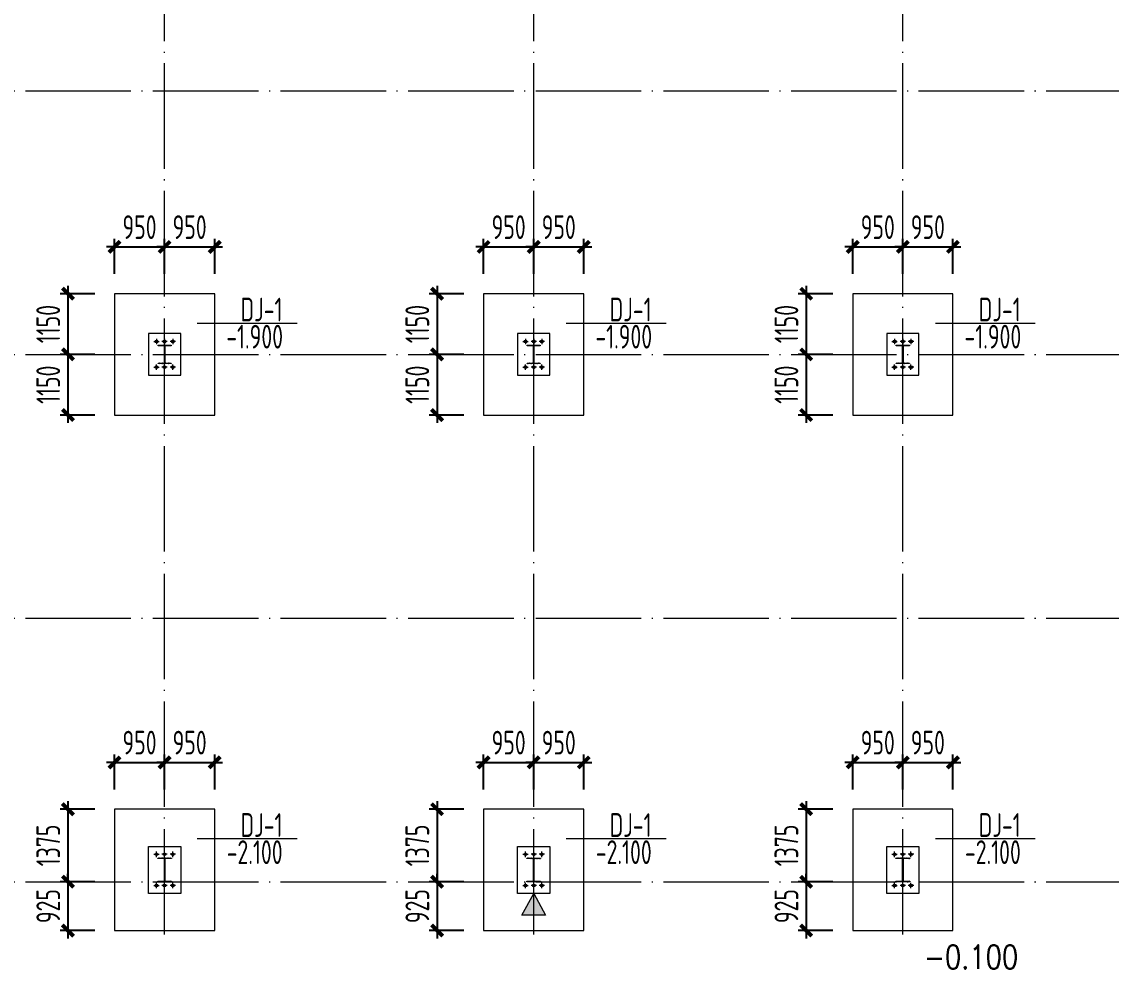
# Model space of a CAD drawing. Header units: millimetres. Extents: x 19781 to 898973, y -947928 to -267362.
# Drawn here: x 55034 to 75694, y -371174 to -353190 of the extents above; entities that cross this region are included whole.
import ezdxf
from ezdxf.enums import TextEntityAlignment as Align

# ---------------------------------------------------------------- set-up
doc = ezdxf.new("R2010")
doc.units = ezdxf.units.MM
doc.header["$LTSCALE"] = 100
doc.linetypes.add('CENTERX2', pattern=[101.599999, 63.5, -12.7, 12.7, -12.7])
doc.linetypes.add('DOTE', pattern=[2.42, 2, -0.2, 0.02, -0.2])
doc.layers.get('0').update_dxf_attribs({"lineweight": 18})
for name, color, linetype, lineweight in [('10', 7, 'Continuous', 18), ('1000', 2, 'Continuous', 18), ('11000', 4, 'Continuous', 18), ('52', 2, 'Continuous', 18), ('DIM', 3, 'Continuous', 18), ('DOTE', 1, 'DOTE', 18), ('JC', 7, 'Continuous', 18), ('PUB_DIM', 3, 'Continuous', 18), ('数字', 3, 'Continuous', 20), ('轴线', 1, 'CENTERX2', 13), ('钢柱', 4, 'Continuous', 20)]:
    doc.layers.add(name, color=color, linetype=linetype, lineweight=lineweight)
doc.styles.add('hztxt', font='txt.shx', dxfattribs={"width": 0.7, "bigfont": 'hztxt.shx'})
doc.styles.add('TSSD_REIN', font='tssdeng.shx', dxfattribs={"width": 0.7, "bigfont": 'hztxt.shx'})
doc.dimstyles.new('TSSD_100_100', dxfattribs={"dimtxt": 300, "dimasz": 100, "dimexe": 100, "dimexo": 250, "dimgap": 100, "dimtad": 1, "dimdec": 0, "dimzin": 0, "dimdsep": 46, "dimtxsty": 'TSSD_REIN', "dimblk": 'ARCHTICK', "dimcen": 0, "dimdle": 100, "dimclrt": 7, "dimadec": 0, "dimazin": 0, "dimtfac": 1, "dimtdec": 0, "dimtix": 1, "dimtmove": 2, "dimatfit": 3, "dimfxl": 1, "dimtolj": 1, "dimtzin": 0, "dimarcsym": 0})
pattern_1 = [(315, (0, 0), (7.0710678, 7.0710678), []), (315, (0, -2.5), (7.0710678, 7.0710678), [])]

# ---------------------------------------------------------------- blocks, each defined once
blk = doc.blocks.new('_ArchTick_0')
at = {"color": 0, "linetype": 'ByBlock'}
blk.add_lwpolyline([(-0.71, -0.71, 0.5, 0.5, 0), (0.71, 0.71, 0.5, 0.5, 0)], format="xyseb", dxfattribs=at)
blk = doc.blocks.new('*X1453')
at = {"layer": 'DIM', "color": 0, "lineweight": -2, "ltscale": 100, "transparency": 16777216}
for p, q in [((56417, -368122), (55760, -368122)), ((55910, -367972), (55910, -369647)), ((56417, -369497), (55760, -369497))]:
    blk.add_line(p, q, dxfattribs=at)
at = {"layer": 'DIM', "color": 0, "lineweight": -2, "ltscale": 100, "transparency": 16777216, "xscale": 150, "yscale": 150, "zscale": 150}
for p, rotation in [((55910, -368122), 90), ((55910, -369497), 270)]:
    blk.add_blockref('_ArchTick_0', p, dxfattribs=dict(at, rotation=rotation))
at = {"layer": 'DIM', "color": 7, "ltscale": 100, "transparency": 16777216, "insert": (55535, -368809), "char_height": 450, "width": 3195, "attachment_point": 5, "rotation": 90, "style": 'TSSD_REIN'}
blk.add_mtext('1375', dxfattribs=at)
blk = doc.blocks.new('_ARCHTICK')
at = {"color": 0, "linetype": 'ByBlock', "const_width": 0.5}
blk.add_lwpolyline([(-0.5, -0.5), (0.5, 0.5)], dxfattribs=at)
blk = doc.blocks.new('*X1454')
at = {"layer": 'DIM', "color": 0, "lineweight": -2, "ltscale": 100, "transparency": 16777216}
for p, q in [((56792, -367747), (56792, -367084)), ((57742, -367747), (57742, -367084)), ((56792, -367234), (56642, -367234)), ((56792, -367234), (57742, -367234)), ((57742, -367234), (57892, -367234))]:
    blk.add_line(p, q, dxfattribs=at)
at = {"layer": 'DIM', "color": 0, "lineweight": -2, "ltscale": 100, "transparency": 16777216, "xscale": 150, "yscale": 150, "zscale": 150}
blk.add_blockref('_ArchTick_0', (56792, -367234), dxfattribs=at)
at = {"layer": 'DIM', "color": 0, "lineweight": -2, "ltscale": 100, "transparency": 16777216, "xscale": 150, "yscale": 150, "zscale": 150, "rotation": 180}
blk.add_blockref('_ArchTick_0', (57742, -367234), dxfattribs=at)
at = {"layer": 'DIM', "color": 7, "ltscale": 100, "transparency": 16777216, "insert": (57267, -366859), "char_height": 450, "width": 2430, "attachment_point": 5, "style": 'TSSD_REIN'}
blk.add_mtext('950', dxfattribs=at)
blk = doc.blocks.new('*X1459')
at = {"layer": 'DIM', "color": 0, "lineweight": -2, "ltscale": 100, "transparency": 16777216}
for p, q in [((55910, -369497), (55910, -369347)), ((56417, -369497), (55760, -369497)), ((55910, -369497), (55910, -370422)), ((56417, -370422), (55760, -370422)), ((55910, -370422), (55910, -370572))]:
    blk.add_line(p, q, dxfattribs=at)
at = {"layer": 'DIM', "color": 0, "lineweight": -2, "ltscale": 100, "transparency": 16777216, "xscale": 150, "yscale": 150, "zscale": 150}
for p, rotation in [((55910, -369497), 270), ((55910, -370422), 90)]:
    blk.add_blockref('_ArchTick_0', p, dxfattribs=dict(at, rotation=rotation))
at = {"layer": 'DIM', "color": 7, "ltscale": 100, "transparency": 16777216, "insert": (55535, -369959), "char_height": 450, "width": 2430, "attachment_point": 5, "rotation": 90, "style": 'TSSD_REIN'}
blk.add_mtext('925', dxfattribs=at)
blk = doc.blocks.new('*X1460')
at = {"layer": 'DIM', "color": 0, "lineweight": -2, "ltscale": 100, "transparency": 16777216}
for p, q in [((57742, -367747), (57742, -367084)), ((58692, -367747), (58692, -367084)), ((57742, -367234), (57592, -367234)), ((57742, -367234), (58692, -367234)), ((58692, -367234), (58842, -367234))]:
    blk.add_line(p, q, dxfattribs=at)
at = {"layer": 'DIM', "color": 0, "lineweight": -2, "ltscale": 100, "transparency": 16777216, "xscale": 150, "yscale": 150, "zscale": 150}
blk.add_blockref('_ArchTick_0', (57742, -367234), dxfattribs=at)
at = {"layer": 'DIM', "color": 0, "lineweight": -2, "ltscale": 100, "transparency": 16777216, "xscale": 150, "yscale": 150, "zscale": 150, "rotation": 180}
blk.add_blockref('_ArchTick_0', (58692, -367234), dxfattribs=at)
at = {"layer": 'DIM', "color": 7, "ltscale": 100, "transparency": 16777216, "insert": (58217, -366859), "char_height": 450, "width": 2430, "attachment_point": 5, "style": 'TSSD_REIN'}
blk.add_mtext('950', dxfattribs=at)
blk = doc.blocks.new('*X1461')
at = {"layer": 'DIM', "color": 0, "lineweight": -2, "ltscale": 100, "transparency": 16777216}
for p, q in [((56792, -357972), (56792, -357309)), ((57742, -357972), (57742, -357309)), ((56792, -357459), (56642, -357459)), ((56792, -357459), (57742, -357459)), ((57742, -357459), (57892, -357459))]:
    blk.add_line(p, q, dxfattribs=at)
at = {"layer": 'DIM', "color": 0, "lineweight": -2, "ltscale": 100, "transparency": 16777216, "xscale": 150, "yscale": 150, "zscale": 150}
blk.add_blockref('_ArchTick_0', (56792, -357459), dxfattribs=at)
at = {"layer": 'DIM', "color": 0, "lineweight": -2, "ltscale": 100, "transparency": 16777216, "xscale": 150, "yscale": 150, "zscale": 150, "rotation": 180}
blk.add_blockref('_ArchTick_0', (57742, -357459), dxfattribs=at)
at = {"layer": 'DIM', "color": 7, "ltscale": 100, "transparency": 16777216, "insert": (57267, -357084), "char_height": 450, "width": 2430, "attachment_point": 5, "style": 'TSSD_REIN'}
blk.add_mtext('950', dxfattribs=at)
blk = doc.blocks.new('*X1462')
at = {"layer": 'DIM', "color": 0, "lineweight": -2, "ltscale": 100, "transparency": 16777216}
for p, q in [((55910, -359347), (55910, -360797)), ((56417, -359497), (55760, -359497)), ((56417, -360647), (55760, -360647))]:
    blk.add_line(p, q, dxfattribs=at)
at = {"layer": 'DIM', "color": 0, "lineweight": -2, "ltscale": 100, "transparency": 16777216, "xscale": 150, "yscale": 150, "zscale": 150}
for p, rotation in [((55910, -359497), 90), ((55910, -360647), 270)]:
    blk.add_blockref('_ArchTick_0', p, dxfattribs=dict(at, rotation=rotation))
at = {"layer": 'DIM', "color": 7, "ltscale": 100, "transparency": 16777216, "insert": (55535, -360072), "char_height": 450, "width": 3195, "attachment_point": 5, "rotation": 90, "style": 'TSSD_REIN'}
blk.add_mtext('1150', dxfattribs=at)
blk = doc.blocks.new('*X1463')
at = {"layer": 'DIM', "color": 0, "lineweight": -2, "ltscale": 100, "transparency": 16777216}
for p, q in [((57742, -357972), (57742, -357309)), ((58692, -357972), (58692, -357309)), ((57742, -357459), (57592, -357459)), ((57742, -357459), (58692, -357459)), ((58692, -357459), (58842, -357459))]:
    blk.add_line(p, q, dxfattribs=at)
at = {"layer": 'DIM', "color": 0, "lineweight": -2, "ltscale": 100, "transparency": 16777216, "xscale": 150, "yscale": 150, "zscale": 150}
blk.add_blockref('_ArchTick_0', (57742, -357459), dxfattribs=at)
at = {"layer": 'DIM', "color": 0, "lineweight": -2, "ltscale": 100, "transparency": 16777216, "xscale": 150, "yscale": 150, "zscale": 150, "rotation": 180}
blk.add_blockref('_ArchTick_0', (58692, -357459), dxfattribs=at)
at = {"layer": 'DIM', "color": 7, "ltscale": 100, "transparency": 16777216, "insert": (58217, -357084), "char_height": 450, "width": 2430, "attachment_point": 5, "style": 'TSSD_REIN'}
blk.add_mtext('950', dxfattribs=at)
blk = doc.blocks.new('*X1464')
at = {"layer": 'DIM', "color": 0, "lineweight": -2, "ltscale": 100, "transparency": 16777216}
for p, q in [((55910, -358197), (55910, -359647)), ((56417, -358347), (55760, -358347)), ((56417, -359497), (55760, -359497))]:
    blk.add_line(p, q, dxfattribs=at)
at = {"layer": 'DIM', "color": 0, "lineweight": -2, "ltscale": 100, "transparency": 16777216, "xscale": 150, "yscale": 150, "zscale": 150}
for p, rotation in [((55910, -358347), 90), ((55910, -359497), 270)]:
    blk.add_blockref('_ArchTick_0', p, dxfattribs=dict(at, rotation=rotation))
at = {"layer": 'DIM', "color": 7, "ltscale": 100, "transparency": 16777216, "insert": (55535, -358922), "char_height": 450, "width": 3195, "attachment_point": 5, "rotation": 90, "style": 'TSSD_REIN'}
blk.add_mtext('1150', dxfattribs=at)
blk = doc.blocks.new('*X1473')
at = {"layer": 'DIM', "color": 0, "lineweight": -2, "ltscale": 100, "transparency": 16777216}
for p, q in [((63417, -368122), (62760, -368122)), ((62910, -367972), (62910, -369647)), ((63417, -369497), (62760, -369497))]:
    blk.add_line(p, q, dxfattribs=at)
at = {"layer": 'DIM', "color": 0, "lineweight": -2, "ltscale": 100, "transparency": 16777216, "xscale": 150, "yscale": 150, "zscale": 150}
for p, rotation in [((62910, -368122), 90), ((62910, -369497), 270)]:
    blk.add_blockref('_ArchTick_0', p, dxfattribs=dict(at, rotation=rotation))
at = {"layer": 'DIM', "color": 7, "ltscale": 100, "transparency": 16777216, "insert": (62535, -368809), "char_height": 450, "width": 3195, "attachment_point": 5, "rotation": 90, "style": 'TSSD_REIN'}
blk.add_mtext('1375', dxfattribs=at)
blk = doc.blocks.new('*X1474')
at = {"layer": 'DIM', "color": 0, "lineweight": -2, "ltscale": 100, "transparency": 16777216}
for p, q in [((63792, -367747), (63792, -367084)), ((64742, -367747), (64742, -367084)), ((63792, -367234), (63642, -367234)), ((63792, -367234), (64742, -367234)), ((64742, -367234), (64892, -367234))]:
    blk.add_line(p, q, dxfattribs=at)
at = {"layer": 'DIM', "color": 0, "lineweight": -2, "ltscale": 100, "transparency": 16777216, "xscale": 150, "yscale": 150, "zscale": 150}
blk.add_blockref('_ArchTick_0', (63792, -367234), dxfattribs=at)
at = {"layer": 'DIM', "color": 0, "lineweight": -2, "ltscale": 100, "transparency": 16777216, "xscale": 150, "yscale": 150, "zscale": 150, "rotation": 180}
blk.add_blockref('_ArchTick_0', (64742, -367234), dxfattribs=at)
at = {"layer": 'DIM', "color": 7, "ltscale": 100, "transparency": 16777216, "insert": (64267, -366859), "char_height": 450, "width": 2430, "attachment_point": 5, "style": 'TSSD_REIN'}
blk.add_mtext('950', dxfattribs=at)
blk = doc.blocks.new('*X1477')
at = {"layer": 'DIM', "color": 0, "lineweight": -2, "ltscale": 100, "transparency": 16777216}
for p, q in [((62910, -369497), (62910, -369347)), ((63417, -369497), (62760, -369497)), ((62910, -369497), (62910, -370422)), ((63417, -370422), (62760, -370422)), ((62910, -370422), (62910, -370572))]:
    blk.add_line(p, q, dxfattribs=at)
at = {"layer": 'DIM', "color": 0, "lineweight": -2, "ltscale": 100, "transparency": 16777216, "xscale": 150, "yscale": 150, "zscale": 150}
for p, rotation in [((62910, -369497), 270), ((62910, -370422), 90)]:
    blk.add_blockref('_ArchTick_0', p, dxfattribs=dict(at, rotation=rotation))
at = {"layer": 'DIM', "color": 7, "ltscale": 100, "transparency": 16777216, "insert": (62535, -369959), "char_height": 450, "width": 2430, "attachment_point": 5, "rotation": 90, "style": 'TSSD_REIN'}
blk.add_mtext('925', dxfattribs=at)
blk = doc.blocks.new('*X1478')
at = {"layer": 'DIM', "color": 0, "lineweight": -2, "ltscale": 100, "transparency": 16777216}
for p, q in [((64742, -367747), (64742, -367084)), ((65692, -367747), (65692, -367084)), ((64742, -367234), (64592, -367234)), ((64742, -367234), (65692, -367234)), ((65692, -367234), (65842, -367234))]:
    blk.add_line(p, q, dxfattribs=at)
at = {"layer": 'DIM', "color": 0, "lineweight": -2, "ltscale": 100, "transparency": 16777216, "xscale": 150, "yscale": 150, "zscale": 150}
blk.add_blockref('_ArchTick_0', (64742, -367234), dxfattribs=at)
at = {"layer": 'DIM', "color": 0, "lineweight": -2, "ltscale": 100, "transparency": 16777216, "xscale": 150, "yscale": 150, "zscale": 150, "rotation": 180}
blk.add_blockref('_ArchTick_0', (65692, -367234), dxfattribs=at)
at = {"layer": 'DIM', "color": 7, "ltscale": 100, "transparency": 16777216, "insert": (65217, -366859), "char_height": 450, "width": 2430, "attachment_point": 5, "style": 'TSSD_REIN'}
blk.add_mtext('950', dxfattribs=at)
blk = doc.blocks.new('*X1479')
at = {"layer": 'DIM', "color": 0, "lineweight": -2, "ltscale": 100, "transparency": 16777216}
for p, q in [((63792, -357972), (63792, -357309)), ((64742, -357972), (64742, -357309)), ((63792, -357459), (63642, -357459)), ((63792, -357459), (64742, -357459)), ((64742, -357459), (64892, -357459))]:
    blk.add_line(p, q, dxfattribs=at)
at = {"layer": 'DIM', "color": 0, "lineweight": -2, "ltscale": 100, "transparency": 16777216, "xscale": 150, "yscale": 150, "zscale": 150}
blk.add_blockref('_ArchTick_0', (63792, -357459), dxfattribs=at)
at = {"layer": 'DIM', "color": 0, "lineweight": -2, "ltscale": 100, "transparency": 16777216, "xscale": 150, "yscale": 150, "zscale": 150, "rotation": 180}
blk.add_blockref('_ArchTick_0', (64742, -357459), dxfattribs=at)
at = {"layer": 'DIM', "color": 7, "ltscale": 100, "transparency": 16777216, "insert": (64267, -357084), "char_height": 450, "width": 2430, "attachment_point": 5, "style": 'TSSD_REIN'}
blk.add_mtext('950', dxfattribs=at)
blk = doc.blocks.new('*X1480')
at = {"layer": 'DIM', "color": 0, "lineweight": -2, "ltscale": 100, "transparency": 16777216}
for p, q in [((62910, -359347), (62910, -360797)), ((63417, -359497), (62760, -359497)), ((63417, -360647), (62760, -360647))]:
    blk.add_line(p, q, dxfattribs=at)
at = {"layer": 'DIM', "color": 0, "lineweight": -2, "ltscale": 100, "transparency": 16777216, "xscale": 150, "yscale": 150, "zscale": 150}
for p, rotation in [((62910, -359497), 90), ((62910, -360647), 270)]:
    blk.add_blockref('_ArchTick_0', p, dxfattribs=dict(at, rotation=rotation))
at = {"layer": 'DIM', "color": 7, "ltscale": 100, "transparency": 16777216, "insert": (62535, -360072), "char_height": 450, "width": 3195, "attachment_point": 5, "rotation": 90, "style": 'TSSD_REIN'}
blk.add_mtext('1150', dxfattribs=at)
blk = doc.blocks.new('*X1481')
at = {"layer": 'DIM', "color": 0, "lineweight": -2, "ltscale": 100, "transparency": 16777216}
for p, q in [((64742, -357972), (64742, -357309)), ((65692, -357972), (65692, -357309)), ((64742, -357459), (64592, -357459)), ((64742, -357459), (65692, -357459)), ((65692, -357459), (65842, -357459))]:
    blk.add_line(p, q, dxfattribs=at)
at = {"layer": 'DIM', "color": 0, "lineweight": -2, "ltscale": 100, "transparency": 16777216, "xscale": 150, "yscale": 150, "zscale": 150}
blk.add_blockref('_ArchTick_0', (64742, -357459), dxfattribs=at)
at = {"layer": 'DIM', "color": 0, "lineweight": -2, "ltscale": 100, "transparency": 16777216, "xscale": 150, "yscale": 150, "zscale": 150, "rotation": 180}
blk.add_blockref('_ArchTick_0', (65692, -357459), dxfattribs=at)
at = {"layer": 'DIM', "color": 7, "ltscale": 100, "transparency": 16777216, "insert": (65217, -357084), "char_height": 450, "width": 2430, "attachment_point": 5, "style": 'TSSD_REIN'}
blk.add_mtext('950', dxfattribs=at)
blk = doc.blocks.new('*X1482')
at = {"layer": 'DIM', "color": 0, "lineweight": -2, "ltscale": 100, "transparency": 16777216}
for p, q in [((62910, -358197), (62910, -359647)), ((63417, -358347), (62760, -358347)), ((63417, -359497), (62760, -359497))]:
    blk.add_line(p, q, dxfattribs=at)
at = {"layer": 'DIM', "color": 0, "lineweight": -2, "ltscale": 100, "transparency": 16777216, "xscale": 150, "yscale": 150, "zscale": 150}
for p, rotation in [((62910, -358347), 90), ((62910, -359497), 270)]:
    blk.add_blockref('_ArchTick_0', p, dxfattribs=dict(at, rotation=rotation))
at = {"layer": 'DIM', "color": 7, "ltscale": 100, "transparency": 16777216, "insert": (62535, -358922), "char_height": 450, "width": 3195, "attachment_point": 5, "rotation": 90, "style": 'TSSD_REIN'}
blk.add_mtext('1150', dxfattribs=at)
blk = doc.blocks.new('*X1491')
at = {"layer": 'DIM', "color": 0, "lineweight": -2, "ltscale": 100, "transparency": 16777216}
for p, q in [((70417, -368122), (69760, -368122)), ((69910, -367972), (69910, -369647)), ((70417, -369497), (69760, -369497))]:
    blk.add_line(p, q, dxfattribs=at)
at = {"layer": 'DIM', "color": 0, "lineweight": -2, "ltscale": 100, "transparency": 16777216, "xscale": 150, "yscale": 150, "zscale": 150}
for p, rotation in [((69910, -368122), 90), ((69910, -369497), 270)]:
    blk.add_blockref('_ArchTick_0', p, dxfattribs=dict(at, rotation=rotation))
at = {"layer": 'DIM', "color": 7, "ltscale": 100, "transparency": 16777216, "insert": (69535, -368809), "char_height": 450, "width": 3195, "attachment_point": 5, "rotation": 90, "style": 'TSSD_REIN'}
blk.add_mtext('1375', dxfattribs=at)
blk = doc.blocks.new('*X1492')
at = {"layer": 'DIM', "color": 0, "lineweight": -2, "ltscale": 100, "transparency": 16777216}
for p, q in [((70792, -367747), (70792, -367084)), ((71742, -367747), (71742, -367084)), ((70792, -367234), (70642, -367234)), ((70792, -367234), (71742, -367234)), ((71742, -367234), (71892, -367234))]:
    blk.add_line(p, q, dxfattribs=at)
at = {"layer": 'DIM', "color": 0, "lineweight": -2, "ltscale": 100, "transparency": 16777216, "xscale": 150, "yscale": 150, "zscale": 150}
blk.add_blockref('_ArchTick_0', (70792, -367234), dxfattribs=at)
at = {"layer": 'DIM', "color": 0, "lineweight": -2, "ltscale": 100, "transparency": 16777216, "xscale": 150, "yscale": 150, "zscale": 150, "rotation": 180}
blk.add_blockref('_ArchTick_0', (71742, -367234), dxfattribs=at)
at = {"layer": 'DIM', "color": 7, "ltscale": 100, "transparency": 16777216, "insert": (71267, -366859), "char_height": 450, "width": 2430, "attachment_point": 5, "style": 'TSSD_REIN'}
blk.add_mtext('950', dxfattribs=at)
blk = doc.blocks.new('*X1497')
at = {"layer": 'DIM', "color": 0, "lineweight": -2, "ltscale": 100, "transparency": 16777216}
for p, q in [((69910, -369497), (69910, -369347)), ((70417, -369497), (69760, -369497)), ((69910, -369497), (69910, -370422)), ((70417, -370422), (69760, -370422)), ((69910, -370422), (69910, -370572))]:
    blk.add_line(p, q, dxfattribs=at)
at = {"layer": 'DIM', "color": 0, "lineweight": -2, "ltscale": 100, "transparency": 16777216, "xscale": 150, "yscale": 150, "zscale": 150}
for p, rotation in [((69910, -369497), 270), ((69910, -370422), 90)]:
    blk.add_blockref('_ArchTick_0', p, dxfattribs=dict(at, rotation=rotation))
at = {"layer": 'DIM', "color": 7, "ltscale": 100, "transparency": 16777216, "insert": (69535, -369959), "char_height": 450, "width": 2430, "attachment_point": 5, "rotation": 90, "style": 'TSSD_REIN'}
blk.add_mtext('925', dxfattribs=at)
blk = doc.blocks.new('*X1498')
at = {"layer": 'DIM', "color": 0, "lineweight": -2, "ltscale": 100, "transparency": 16777216}
for p, q in [((71742, -367747), (71742, -367084)), ((72692, -367747), (72692, -367084)), ((71742, -367234), (71592, -367234)), ((71742, -367234), (72692, -367234)), ((72692, -367234), (72842, -367234))]:
    blk.add_line(p, q, dxfattribs=at)
at = {"layer": 'DIM', "color": 0, "lineweight": -2, "ltscale": 100, "transparency": 16777216, "xscale": 150, "yscale": 150, "zscale": 150}
blk.add_blockref('_ArchTick_0', (71742, -367234), dxfattribs=at)
at = {"layer": 'DIM', "color": 0, "lineweight": -2, "ltscale": 100, "transparency": 16777216, "xscale": 150, "yscale": 150, "zscale": 150, "rotation": 180}
blk.add_blockref('_ArchTick_0', (72692, -367234), dxfattribs=at)
at = {"layer": 'DIM', "color": 7, "ltscale": 100, "transparency": 16777216, "insert": (72217, -366859), "char_height": 450, "width": 2430, "attachment_point": 5, "style": 'TSSD_REIN'}
blk.add_mtext('950', dxfattribs=at)
blk = doc.blocks.new('*X1499')
at = {"layer": 'DIM', "color": 0, "lineweight": -2, "ltscale": 100, "transparency": 16777216}
for p, q in [((70792, -357972), (70792, -357309)), ((71742, -357972), (71742, -357309)), ((70792, -357459), (70642, -357459)), ((70792, -357459), (71742, -357459)), ((71742, -357459), (71892, -357459))]:
    blk.add_line(p, q, dxfattribs=at)
at = {"layer": 'DIM', "color": 0, "lineweight": -2, "ltscale": 100, "transparency": 16777216, "xscale": 150, "yscale": 150, "zscale": 150}
blk.add_blockref('_ArchTick_0', (70792, -357459), dxfattribs=at)
at = {"layer": 'DIM', "color": 0, "lineweight": -2, "ltscale": 100, "transparency": 16777216, "xscale": 150, "yscale": 150, "zscale": 150, "rotation": 180}
blk.add_blockref('_ArchTick_0', (71742, -357459), dxfattribs=at)
at = {"layer": 'DIM', "color": 7, "ltscale": 100, "transparency": 16777216, "insert": (71267, -357084), "char_height": 450, "width": 2430, "attachment_point": 5, "style": 'TSSD_REIN'}
blk.add_mtext('950', dxfattribs=at)
blk = doc.blocks.new('*X1500')
at = {"layer": 'DIM', "color": 0, "lineweight": -2, "ltscale": 100, "transparency": 16777216}
for p, q in [((69910, -359347), (69910, -360797)), ((70417, -359497), (69760, -359497)), ((70417, -360647), (69760, -360647))]:
    blk.add_line(p, q, dxfattribs=at)
at = {"layer": 'DIM', "color": 0, "lineweight": -2, "ltscale": 100, "transparency": 16777216, "xscale": 150, "yscale": 150, "zscale": 150}
for p, rotation in [((69910, -359497), 90), ((69910, -360647), 270)]:
    blk.add_blockref('_ArchTick_0', p, dxfattribs=dict(at, rotation=rotation))
at = {"layer": 'DIM', "color": 7, "ltscale": 100, "transparency": 16777216, "insert": (69535, -360072), "char_height": 450, "width": 3195, "attachment_point": 5, "rotation": 90, "style": 'TSSD_REIN'}
blk.add_mtext('1150', dxfattribs=at)
blk = doc.blocks.new('*X1501')
at = {"layer": 'DIM', "color": 0, "lineweight": -2, "ltscale": 100, "transparency": 16777216}
for p, q in [((71742, -357972), (71742, -357309)), ((72692, -357972), (72692, -357309)), ((71742, -357459), (71592, -357459)), ((71742, -357459), (72692, -357459)), ((72692, -357459), (72842, -357459))]:
    blk.add_line(p, q, dxfattribs=at)
at = {"layer": 'DIM', "color": 0, "lineweight": -2, "ltscale": 100, "transparency": 16777216, "xscale": 150, "yscale": 150, "zscale": 150}
blk.add_blockref('_ArchTick_0', (71742, -357459), dxfattribs=at)
at = {"layer": 'DIM', "color": 0, "lineweight": -2, "ltscale": 100, "transparency": 16777216, "xscale": 150, "yscale": 150, "zscale": 150, "rotation": 180}
blk.add_blockref('_ArchTick_0', (72692, -357459), dxfattribs=at)
at = {"layer": 'DIM', "color": 7, "ltscale": 100, "transparency": 16777216, "insert": (72217, -357084), "char_height": 450, "width": 2430, "attachment_point": 5, "style": 'TSSD_REIN'}
blk.add_mtext('950', dxfattribs=at)
blk = doc.blocks.new('*X1502')
at = {"layer": 'DIM', "color": 0, "lineweight": -2, "ltscale": 100, "transparency": 16777216}
for p, q in [((69910, -358197), (69910, -359647)), ((70417, -358347), (69760, -358347)), ((70417, -359497), (69760, -359497))]:
    blk.add_line(p, q, dxfattribs=at)
at = {"layer": 'DIM', "color": 0, "lineweight": -2, "ltscale": 100, "transparency": 16777216, "xscale": 150, "yscale": 150, "zscale": 150}
for p, rotation in [((69910, -358347), 90), ((69910, -359497), 270)]:
    blk.add_blockref('_ArchTick_0', p, dxfattribs=dict(at, rotation=rotation))
at = {"layer": 'DIM', "color": 7, "ltscale": 100, "transparency": 16777216, "insert": (69535, -358922), "char_height": 450, "width": 3195, "attachment_point": 5, "rotation": 90, "style": 'TSSD_REIN'}
blk.add_mtext('1150', dxfattribs=at)

msp = doc.modelspace()

# ---------------------------------------------------------------- hatches: boundary and pattern name
h = msp.add_hatch(color=256)
edge = h.paths.add_edge_path(flags=0)
edge.add_arc((57587.21, -359252), 26, 0, 360)
h = msp.add_hatch(color=256)
edge = h.paths.add_edge_path(flags=0)
edge.add_arc((57742.21, -359252), 26, 0, 360)
h = msp.add_hatch(color=256)
edge = h.paths.add_edge_path(flags=0)
edge.add_arc((57897.21, -359252), 26, 0, 360)
h = msp.add_hatch(color=256)
edge = h.paths.add_edge_path(flags=0)
edge.add_arc((64587.21, -359252), 26, 0, 360)
h = msp.add_hatch(color=256)
edge = h.paths.add_edge_path(flags=0)
edge.add_arc((64742.21, -359252), 26, 0, 360)
h = msp.add_hatch(color=256)
edge = h.paths.add_edge_path(flags=0)
edge.add_arc((64897.21, -359252), 26, 0, 360)
h = msp.add_hatch(color=256)
edge = h.paths.add_edge_path(flags=0)
edge.add_arc((71587.21, -359252), 26, 0, 360)
h = msp.add_hatch(color=256)
edge = h.paths.add_edge_path(flags=0)
edge.add_arc((71742.21, -359252), 26, 0, 360)
h = msp.add_hatch(color=256)
edge = h.paths.add_edge_path(flags=0)
edge.add_arc((71897.21, -359252), 26, 0, 360)
h = msp.add_hatch(color=256)
edge = h.paths.add_edge_path(flags=0)
edge.add_arc((57587.21, -359742), 26, 0, 360)
h = msp.add_hatch(color=256)
edge = h.paths.add_edge_path(flags=0)
edge.add_arc((57742.21, -359742), 26, 0, 360)
h = msp.add_hatch(color=256)
edge = h.paths.add_edge_path(flags=0)
edge.add_arc((57897.21, -359742), 26, 0, 360)
h = msp.add_hatch(color=256)
edge = h.paths.add_edge_path(flags=0)
edge.add_arc((64587.21, -359742), 26, 0, 360)
h = msp.add_hatch(color=256)
edge = h.paths.add_edge_path(flags=0)
edge.add_arc((64742.21, -359742), 26, 0, 360)
h = msp.add_hatch(color=256)
edge = h.paths.add_edge_path(flags=0)
edge.add_arc((64897.21, -359742), 26, 0, 360)
h = msp.add_hatch(color=256)
edge = h.paths.add_edge_path(flags=0)
edge.add_arc((71587.21, -359742), 26, 0, 360)
h = msp.add_hatch(color=256)
edge = h.paths.add_edge_path(flags=0)
edge.add_arc((71742.21, -359742), 26, 0, 360)
h = msp.add_hatch(color=256)
edge = h.paths.add_edge_path(flags=0)
edge.add_arc((71897.21, -359742), 26, 0, 360)
h = msp.add_hatch(color=256)
edge = h.paths.add_edge_path(flags=0)
edge.add_arc((57587.21, -368977), 26, 0, 360)
h = msp.add_hatch(color=256)
edge = h.paths.add_edge_path(flags=0)
edge.add_arc((57742.21, -368977), 26, 0, 360)
h = msp.add_hatch(color=256)
edge = h.paths.add_edge_path(flags=0)
edge.add_arc((57897.21, -368977), 26, 0, 360)
h = msp.add_hatch(color=256)
edge = h.paths.add_edge_path(flags=0)
edge.add_arc((64587.21, -368977), 26, 0, 360)
h = msp.add_hatch(color=256)
edge = h.paths.add_edge_path(flags=0)
edge.add_arc((64742.21, -368977), 26, 0, 360)
h = msp.add_hatch(color=256)
edge = h.paths.add_edge_path(flags=0)
edge.add_arc((64897.21, -368977), 26, 0, 360)
h = msp.add_hatch(color=256)
edge = h.paths.add_edge_path(flags=0)
edge.add_arc((71587.21, -368977), 26, 0, 360)
h = msp.add_hatch(color=256)
edge = h.paths.add_edge_path(flags=0)
edge.add_arc((71742.21, -368977), 26, 0, 360)
h = msp.add_hatch(color=256)
edge = h.paths.add_edge_path(flags=0)
edge.add_arc((71897.21, -368977), 26, 0, 360)
h = msp.add_hatch(color=256)
edge = h.paths.add_edge_path(flags=0)
edge.add_arc((57587.21, -369567), 26, 0, 360)
h = msp.add_hatch(color=256)
edge = h.paths.add_edge_path(flags=0)
edge.add_arc((57742.21, -369567), 26, 0, 360)
h = msp.add_hatch(color=256)
edge = h.paths.add_edge_path(flags=0)
edge.add_arc((57897.21, -369567), 26, 0, 360)
h = msp.add_hatch(color=256)
edge = h.paths.add_edge_path(flags=0)
edge.add_arc((64587.21, -369567), 26, 0, 360)
h = msp.add_hatch(color=256)
edge = h.paths.add_edge_path(flags=0)
edge.add_arc((64742.21, -369567), 26, 0, 360)
h = msp.add_hatch(color=256)
edge = h.paths.add_edge_path(flags=0)
edge.add_arc((64897.21, -369567), 26, 0, 360)
h = msp.add_hatch(color=256)
edge = h.paths.add_edge_path(flags=0)
edge.add_arc((71587.21, -369567), 26, 0, 360)
h = msp.add_hatch(color=256)
edge = h.paths.add_edge_path(flags=0)
edge.add_arc((71742.21, -369567), 26, 0, 360)
h = msp.add_hatch(color=256)
edge = h.paths.add_edge_path(flags=0)
edge.add_arc((71897.21, -369567), 26, 0, 360)
at = {"layer": '10', "ltscale": 100}
h = msp.add_hatch(dxfattribs=at)
h.set_pattern_fill('金属', color=256, style=0, pattern_type=0)
h.set_pattern_definition(pattern_1)
h.paths.add_polyline_path([(57746.21, -359662), (57867.21, -359662), (57867.21, -359672), (57617.21, -359672), (57617.21, -359662), (57738.21, -359662), (57738.21, -359332), (57617.21, -359332), (57617.21, -359322), (57867.21, -359322), (57867.21, -359332), (57746.21, -359332)], flags=0)
h = msp.add_hatch(dxfattribs=at)
h.set_pattern_fill('金属', color=256, style=0, pattern_type=0)
h.set_pattern_definition(pattern_1)
h.paths.add_polyline_path([(64746.21, -359662), (64867.21, -359662), (64867.21, -359672), (64617.21, -359672), (64617.21, -359662), (64738.21, -359662), (64738.21, -359332), (64617.21, -359332), (64617.21, -359322), (64867.21, -359322), (64867.21, -359332), (64746.21, -359332)], flags=0)
h = msp.add_hatch(dxfattribs=at)
h.set_pattern_fill('金属', color=256, style=0, pattern_type=0)
h.set_pattern_definition(pattern_1)
h.paths.add_polyline_path([(71746.21, -359662), (71867.21, -359662), (71867.21, -359672), (71617.21, -359672), (71617.21, -359662), (71738.21, -359662), (71738.21, -359332), (71617.21, -359332), (71617.21, -359322), (71867.21, -359322), (71867.21, -359332), (71746.21, -359332)], flags=0)
h = msp.add_hatch(dxfattribs=at)
h.set_pattern_fill('金属', color=256, style=0, pattern_type=0)
h.set_pattern_definition(pattern_1)
h.paths.add_polyline_path([(57746.21, -369485), (57872.21, -369485), (57872.21, -369497), (57612.21, -369497), (57612.21, -369485), (57738.21, -369485), (57738.21, -369059), (57612.21, -369059), (57612.21, -369047), (57872.21, -369047), (57872.21, -369059), (57746.21, -369059)], flags=0)
h = msp.add_hatch(dxfattribs=at)
h.set_pattern_fill('金属', color=256, style=0, pattern_type=0)
h.set_pattern_definition(pattern_1)
h.paths.add_polyline_path([(64746.21, -369485), (64872.21, -369485), (64872.21, -369497), (64612.21, -369497), (64612.21, -369485), (64738.21, -369485), (64738.21, -369059), (64612.21, -369059), (64612.21, -369047), (64872.21, -369047), (64872.21, -369059), (64746.21, -369059)], flags=0)
h = msp.add_hatch(dxfattribs=at)
h.set_pattern_fill('金属', color=256, style=0, pattern_type=0)
h.set_pattern_definition(pattern_1)
h.paths.add_polyline_path([(71746.21, -369485), (71872.21, -369485), (71872.21, -369497), (71612.21, -369497), (71612.21, -369485), (71738.21, -369485), (71738.21, -369059), (71612.21, -369059), (71612.21, -369047), (71872.21, -369047), (71872.21, -369059), (71746.21, -369059)], flags=0)
at = {"layer": '52', "ltscale": 100}
msp.add_hatch(color=256, dxfattribs=at).paths.add_polyline_path([(64968.32, -370132.83), (64516.09, -370132.83), (64742.21, -369717)], flags=0)

# ---------------------------------------------------------------- linework, layer by layer
at = {"layer": '1000', "ltscale": 100}
for points in [[(57437.21, -359102), (57437.21, -359892), (58047.21, -359892), (58047.21, -359102)], [(64437.21, -359102), (64437.21, -359892), (65047.21, -359892), (65047.21, -359102)], [(71437.21, -359102), (71437.21, -359892), (72047.21, -359892), (72047.21, -359102)], [(58047.21, -369717), (57437.21, -369717), (57437.21, -368827), (58047.21, -368827)], [(65047.21, -369717), (64437.21, -369717), (64437.21, -368827), (65047.21, -368827)], [(72047.21, -369717), (71437.21, -369717), (71437.21, -368827), (72047.21, -368827)]]:
    msp.add_lwpolyline(points, close=True, dxfattribs=at)
at = {"layer": '11000'}
for centre in [(57587.21, -359252), (57742.21, -359252), (57897.21, -359252), (64587.21, -359252), (64742.21, -359252), (64897.21, -359252), (71587.21, -359252), (71742.21, -359252), (71897.21, -359252), (57587.21, -359742), (57742.21, -359742), (57897.21, -359742), (64587.21, -359742), (64742.21, -359742), (64897.21, -359742), (71587.21, -359742), (71742.21, -359742), (71897.21, -359742), (57587.21, -368977), (57742.21, -368977), (57897.21, -368977), (64587.21, -368977), (64742.21, -368977), (64897.21, -368977), (71587.21, -368977), (71742.21, -368977), (71897.21, -368977), (57587.21, -369567), (57742.21, -369567), (57897.21, -369567), (64587.21, -369567), (64742.21, -369567), (64897.21, -369567), (71587.21, -369567), (71742.21, -369567), (71897.21, -369567)]:
    msp.add_circle(centre, 26, dxfattribs=at)
at = {"layer": '52', "ltscale": 100}
msp.add_lwpolyline([(64968.32, -370132.83), (64516.09, -370132.83), (64742.21, -369717)], close=True, dxfattribs=at)
at = {"layer": 'DOTE', "linetype": 'DOTE', "ltscale": 10}
for p, q in [((57742.21, -370497), (57742.21, -328497)), ((64742.21, -370497), (64742.21, -328497)), ((71742.21, -370497), (71742.21, -328497)), ((35742.21, -354497), (135742.21, -354497)), ((35742.21, -359497), (135742.21, -359497)), ((35742.21, -364497), (135742.21, -364497)), ((35742.21, -369497), (135742.21, -369497))]:
    msp.add_line(p, q, dxfattribs=at)
at = {"layer": 'JC', "ltscale": 100}
for points in [[(58692.21, -358347), (56792.21, -358347), (56792.21, -360647), (58692.21, -360647)], [(65692.21, -358347), (63792.21, -358347), (63792.21, -360647), (65692.21, -360647)], [(72692.21, -358347), (70792.21, -358347), (70792.21, -360647), (72692.21, -360647)], [(58692.21, -368122), (56792.21, -368122), (56792.21, -370422), (58692.21, -370422)], [(65692.21, -368122), (63792.21, -368122), (63792.21, -370422), (65692.21, -370422)], [(72692.21, -368122), (70792.21, -368122), (70792.21, -370422), (72692.21, -370422)]]:
    msp.add_lwpolyline(points, close=True, dxfattribs=at)
at = {"layer": '数字', "ltscale": 100}
for p, q in [((58359.21, -358903), (60254.21, -358903)), ((65359.21, -358903), (67254.21, -358903)), ((72359.21, -358903), (74254.21, -358903)), ((58359.21, -368678), (60254.21, -368678)), ((65359.21, -368678), (67254.21, -368678)), ((72359.21, -368678), (74254.21, -368678))]:
    msp.add_line(p, q, dxfattribs=at)
at = {"layer": '轴线'}
for p, q in [((57536.21, -359252), (57638.21, -359252)), ((57587.21, -359201), (57587.21, -359303)), ((57793.21, -359252), (57691.21, -359252)), ((57742.21, -359201), (57742.21, -359303)), ((57948.21, -359252), (57846.21, -359252)), ((57897.21, -359201), (57897.21, -359303)), ((64536.21, -359252), (64638.21, -359252)), ((64587.21, -359201), (64587.21, -359303)), ((64793.21, -359252), (64691.21, -359252)), ((64742.21, -359201), (64742.21, -359303)), ((64948.21, -359252), (64846.21, -359252)), ((64897.21, -359201), (64897.21, -359303)), ((71536.21, -359252), (71638.21, -359252)), ((71587.21, -359201), (71587.21, -359303)), ((71793.21, -359252), (71691.21, -359252)), ((71742.21, -359201), (71742.21, -359303)), ((71948.21, -359252), (71846.21, -359252)), ((71897.21, -359201), (71897.21, -359303)), ((57587.21, -359793), (57587.21, -359691)), ((57742.21, -359793), (57742.21, -359691)), ((57897.21, -359793), (57897.21, -359691)), ((64587.21, -359793), (64587.21, -359691)), ((64742.21, -359793), (64742.21, -359691)), ((64897.21, -359793), (64897.21, -359691)), ((71587.21, -359793), (71587.21, -359691)), ((71742.21, -359793), (71742.21, -359691)), ((71897.21, -359793), (71897.21, -359691)), ((57536.21, -359742), (57638.21, -359742)), ((57793.21, -359742), (57691.21, -359742)), ((57948.21, -359742), (57846.21, -359742)), ((64536.21, -359742), (64638.21, -359742)), ((64793.21, -359742), (64691.21, -359742)), ((64948.21, -359742), (64846.21, -359742)), ((71536.21, -359742), (71638.21, -359742)), ((71793.21, -359742), (71691.21, -359742)), ((71948.21, -359742), (71846.21, -359742)), ((57536.21, -368977), (57638.21, -368977)), ((57587.21, -369028), (57587.21, -368926)), ((57793.21, -368977), (57691.21, -368977)), ((57742.21, -369028), (57742.21, -368926)), ((57948.21, -368977), (57846.21, -368977)), ((57897.21, -369028), (57897.21, -368926)), ((64536.21, -368977), (64638.21, -368977)), ((64587.21, -369028), (64587.21, -368926)), ((64793.21, -368977), (64691.21, -368977)), ((64742.21, -369028), (64742.21, -368926)), ((64948.21, -368977), (64846.21, -368977)), ((64897.21, -369028), (64897.21, -368926)), ((71536.21, -368977), (71638.21, -368977)), ((71587.21, -369028), (71587.21, -368926)), ((71793.21, -368977), (71691.21, -368977)), ((71742.21, -369028), (71742.21, -368926)), ((71948.21, -368977), (71846.21, -368977)), ((71897.21, -369028), (71897.21, -368926)), ((57536.21, -369567), (57638.21, -369567)), ((57587.21, -369618), (57587.21, -369516)), ((57793.21, -369567), (57691.21, -369567)), ((57742.21, -369618), (57742.21, -369516)), ((57948.21, -369567), (57846.21, -369567)), ((57897.21, -369618), (57897.21, -369516)), ((64536.21, -369567), (64638.21, -369567)), ((64587.21, -369618), (64587.21, -369516)), ((64793.21, -369567), (64691.21, -369567)), ((64742.21, -369618), (64742.21, -369516)), ((64948.21, -369567), (64846.21, -369567)), ((64897.21, -369618), (64897.21, -369516)), ((71536.21, -369567), (71638.21, -369567)), ((71587.21, -369618), (71587.21, -369516)), ((71793.21, -369567), (71691.21, -369567)), ((71742.21, -369618), (71742.21, -369516)), ((71948.21, -369567), (71846.21, -369567)), ((71897.21, -369618), (71897.21, -369516))]:
    msp.add_line(p, q, dxfattribs=at)
at = {"layer": '钢柱', "ltscale": 100}
for points in [[(57746.21, -359662), (57867.21, -359662), (57867.21, -359672), (57617.21, -359672), (57617.21, -359662), (57738.21, -359662), (57738.21, -359332), (57617.21, -359332), (57617.21, -359322), (57867.21, -359322), (57867.21, -359332), (57746.21, -359332)], [(64746.21, -359662), (64867.21, -359662), (64867.21, -359672), (64617.21, -359672), (64617.21, -359662), (64738.21, -359662), (64738.21, -359332), (64617.21, -359332), (64617.21, -359322), (64867.21, -359322), (64867.21, -359332), (64746.21, -359332)], [(71746.21, -359662), (71867.21, -359662), (71867.21, -359672), (71617.21, -359672), (71617.21, -359662), (71738.21, -359662), (71738.21, -359332), (71617.21, -359332), (71617.21, -359322), (71867.21, -359322), (71867.21, -359332), (71746.21, -359332)], [(57746.21, -369485), (57872.21, -369485), (57872.21, -369497), (57612.21, -369497), (57612.21, -369485), (57738.21, -369485), (57738.21, -369059), (57612.21, -369059), (57612.21, -369047), (57872.21, -369047), (57872.21, -369059), (57746.21, -369059)], [(64746.21, -369485), (64872.21, -369485), (64872.21, -369497), (64612.21, -369497), (64612.21, -369485), (64738.21, -369485), (64738.21, -369059), (64612.21, -369059), (64612.21, -369047), (64872.21, -369047), (64872.21, -369059), (64746.21, -369059)], [(71746.21, -369485), (71872.21, -369485), (71872.21, -369497), (71612.21, -369497), (71612.21, -369485), (71738.21, -369485), (71738.21, -369059), (71612.21, -369059), (71612.21, -369047), (71872.21, -369047), (71872.21, -369059), (71746.21, -369059)]]:
    msp.add_lwpolyline(points, close=True, dxfattribs=at)

# ---------------------------------------------------------------- texts
at = {"layer": 'PUB_DIM', "color": 2, "linetype": 'Continuous', "style": 'hztxt', "width": 0.8}
msp.add_text('-0.100', height=450, dxfattribs=at).set_placement((73035.38, -370923.79), align=Align.MIDDLE_CENTER)
at = {"layer": '数字', "ltscale": 100, "style": 'TSSD_REIN', "width": 0.7}
for s, p in [('DJ-1', (59579.14, -358646.29)), ('DJ-1', (66579.14, -358646.29)), ('DJ-1', (73579.14, -358646.29)), ('-1.900', (59450.14, -359161.29)), ('-1.900', (66450.14, -359161.29)), ('-1.900', (73450.14, -359161.29)), ('DJ-1', (59579.14, -368421.29)), ('DJ-1', (66579.14, -368421.29)), ('DJ-1', (73579.14, -368421.29)), ('-2.100', (59450.14, -368936.29)), ('-2.100', (66450.14, -368936.29)), ('-2.100', (73450.14, -368936.29))]:
    msp.add_text(s, height=450, dxfattribs=at).set_placement(p, align=Align.MIDDLE_CENTER)

# ---------------------------------------------------------------- dimensions: what is measured, and where the dimension line sits
at = {"layer": 'DIM', "ltscale": 100}
for base, p1, p2, angle, picture, middle in [((57742.21, -357458.91), (56792.21, -358347), (57742.21, -358347), 0, '*X1461', (57267.21, -357083.91)), ((64742.21, -357458.91), (63792.21, -358347), (64742.21, -358347), 0, '*X1479', (64267.21, -357083.91)), ((71742.21, -357458.91), (70792.21, -358347), (71742.21, -358347), 0, '*X1499', (71267.21, -357083.91)), ((55910.2, -359497), (56792.21, -358347), (56792.21, -359497), 270, '*X1464', (55535.2, -358922)), ((62910.2, -359497), (63792.21, -358347), (63792.21, -359497), 270, '*X1482', (62535.2, -358922)), ((69910.2, -359497), (70792.21, -358347), (70792.21, -359497), 270, '*X1502', (69535.2, -358922)), ((55910.2, -360647), (56792.21, -359497), (56792.21, -360647), 270, '*X1462', (55535.2, -360072)), ((62910.2, -360647), (63792.21, -359497), (63792.21, -360647), 270, '*X1480', (62535.2, -360072)), ((69910.2, -360647), (70792.21, -359497), (70792.21, -360647), 270, '*X1500', (69535.2, -360072)), ((57742.21, -367233.91), (56792.21, -368122), (57742.21, -368122), 0, '*X1454', (57267.21, -366858.91)), ((64742.21, -367233.91), (63792.21, -368122), (64742.21, -368122), 0, '*X1474', (64267.21, -366858.91)), ((71742.21, -367233.91), (70792.21, -368122), (71742.21, -368122), 0, '*X1492', (71267.21, -366858.91)), ((55910.2, -369497), (56792.21, -368122), (56792.21, -369497), 270, '*X1453', (55535.2, -368809.5)), ((62910.2, -369497), (63792.21, -368122), (63792.21, -369497), 270, '*X1473', (62535.2, -368809.5)), ((69910.2, -369497), (70792.21, -368122), (70792.21, -369497), 270, '*X1491', (69535.2, -368809.5)), ((55910.2, -370422), (56792.21, -369497), (56792.21, -370422), 270, '*X1459', (55535.2, -369959.5)), ((62910.2, -370422), (63792.21, -369497), (63792.21, -370422), 270, '*X1477', (62535.2, -369959.5)), ((69910.2, -370422), (70792.21, -369497), (70792.21, -370422), 270, '*X1497', (69535.2, -369959.5))]:
    dim = msp.add_linear_dim(base=base, p1=p1, p2=p2, angle=angle, dimstyle='TSSD_100_100', override={"dimscale": 1.5, "dimsah": 1, "dimtzin": 0}, dxfattribs=at)
    dim.commit()
    dim.dimension.update_dxf_attribs({"geometry": picture, "text_midpoint": middle})
for base, p1, p2, picture, middle in [((58692.21, -357458.91), (57742.21, -358347), (58692.21, -358347), '*X1463', (58217.21, -357083.91)), ((65692.21, -357458.91), (64742.21, -358347), (65692.21, -358347), '*X1481', (65217.21, -357083.91)), ((72692.21, -357458.91), (71742.21, -358347), (72692.21, -358347), '*X1501', (72217.21, -357083.91)), ((58692.21, -367233.91), (57742.21, -368122), (58692.21, -368122), '*X1460', (58217.21, -366858.91)), ((65692.21, -367233.91), (64742.21, -368122), (65692.21, -368122), '*X1478', (65217.21, -366858.91)), ((72692.21, -367233.91), (71742.21, -368122), (72692.21, -368122), '*X1498', (72217.21, -366858.91))]:
    dim = msp.add_linear_dim(base=base, p1=p1, p2=p2, dimstyle='TSSD_100_100', override={"dimscale": 1.5, "dimsah": 1, "dimtzin": 0}, dxfattribs=at)
    dim.commit()
    dim.dimension.update_dxf_attribs({"geometry": picture, "text_midpoint": middle})

doc.saveas('drawing.dxf')
